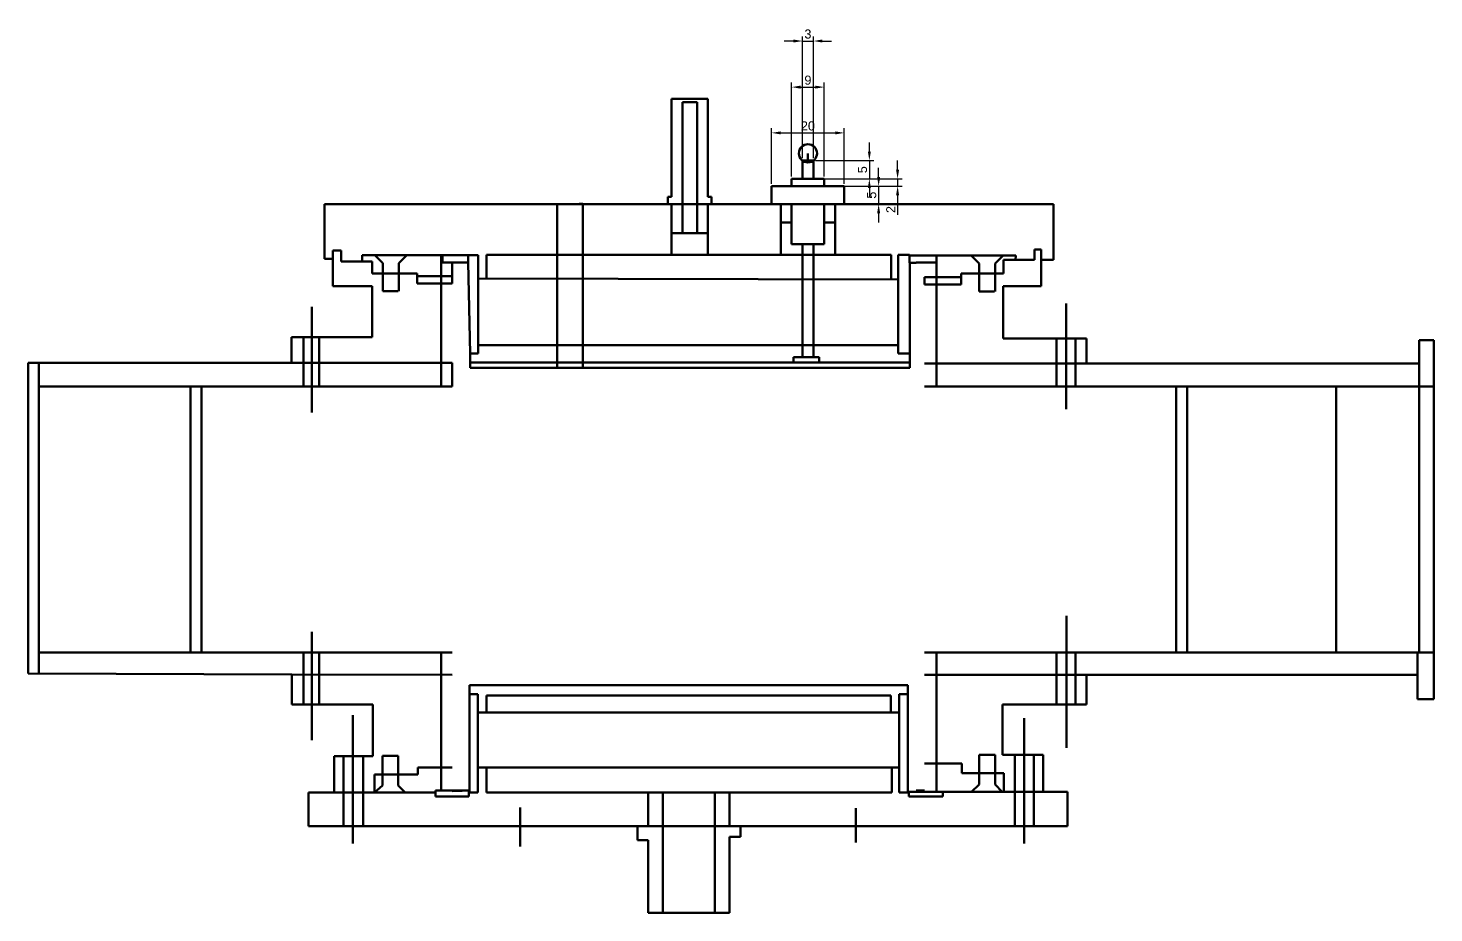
# Model space of a CAD drawing. Header units: millimetres. Extents: x 10739 to 32134, y 609 to 16625.
# Drawn here: x 20727.6 to 21114.3, y 1663 to 1906.3 of the extents above; entities that cross this region are included whole.
import ezdxf

# ---------------------------------------------------------------- set-up
doc = ezdxf.new("R2010")
doc.units = ezdxf.units.MM
doc.styles.get("Standard").update_dxf_attribs({"font": 'arial.ttf'})
doc.dimstyles.new('ISO-25', dxfattribs={"dimtxt": 2.5, "dimasz": 2.5, "dimexe": 1.25, "dimexo": 0.625, "dimtad": 1, "dimtxsty": 'Standard', "dimcen": 2.5, "dimadec": 0, "dimazin": 0, "dimtfac": 1, "dimtmove": 0, "dimatfit": 3, "dimfxl": 1, "dimarcsym": 0})

# ---------------------------------------------------------------- blocks, each defined once
blk = doc.blocks.new('*D126')
at = {"color": 0, "lineweight": -2, "transparency": 16777216}
for p, q in [((20932.13, 1863.47), (20932.13, 1878.72)), ((20934.63, 1877.47), (20949.63, 1877.47)), ((20952.13, 1863.47), (20952.13, 1878.72))]:
    blk.add_line(p, q, dxfattribs=at)
at = {"color": 0, "lineweight": 60, "transparency": 16777216}
for points in [[(20934.63, 1877.88), (20934.63, 1877.05), (20932.13, 1877.47)], [(20949.63, 1877.88), (20949.63, 1877.05), (20952.13, 1877.47)]]:
    blk.add_solid(points, dxfattribs=at)
at = {"layer": 'Defpoints', "color": 0, "lineweight": 60, "transparency": 16777216}
for p in [(20952.13, 1877.47), (20932.13, 1862.84), (20952.13, 1862.84)]:
    blk.add_point(p, dxfattribs=at)
at = {"color": 0, "lineweight": 60, "transparency": 16777216, "insert": (20942.13, 1879.37), "char_height": 2.5, "attachment_point": 5}
blk.add_mtext('20', dxfattribs=at)
blk = doc.blocks.new('*D127')
at = {"color": 0, "lineweight": -2, "transparency": 16777216}
for p, q in [((20937.63, 1865.47), (20937.63, 1891.3)), ((20946.63, 1865.47), (20946.63, 1891.3)), ((20940.13, 1890.05), (20944.13, 1890.05))]:
    blk.add_line(p, q, dxfattribs=at)
at = {"color": 0, "lineweight": 60, "transparency": 16777216}
for points in [[(20940.13, 1890.46), (20940.13, 1889.63), (20937.63, 1890.05)], [(20944.13, 1890.46), (20944.13, 1889.63), (20946.63, 1890.05)]]:
    blk.add_solid(points, dxfattribs=at)
at = {"layer": 'Defpoints', "color": 0, "lineweight": 60, "transparency": 16777216}
for p in [(20946.63, 1890.05), (20937.63, 1864.84), (20946.63, 1864.84)]:
    blk.add_point(p, dxfattribs=at)
at = {"color": 0, "lineweight": 60, "transparency": 16777216, "insert": (20942.13, 1891.95), "char_height": 2.5, "attachment_point": 5}
blk.add_mtext('9', dxfattribs=at)
blk = doc.blocks.new('*D128')
at = {"color": 0, "lineweight": -2, "transparency": 16777216}
for p, q in [((20938.13, 1902.72), (20935.63, 1902.72)), ((20940.63, 1870.47), (20940.63, 1903.97)), ((20940.63, 1902.72), (20943.63, 1902.72)), ((20943.63, 1870.47), (20943.63, 1903.97)), ((20946.13, 1902.72), (20948.63, 1902.72))]:
    blk.add_line(p, q, dxfattribs=at)
at = {"color": 0, "lineweight": 60, "transparency": 16777216}
for points in [[(20938.13, 1903.14), (20938.13, 1902.31), (20940.63, 1902.72)], [(20946.13, 1903.14), (20946.13, 1902.31), (20943.63, 1902.72)]]:
    blk.add_solid(points, dxfattribs=at)
at = {"layer": 'Defpoints', "color": 0, "lineweight": 60, "transparency": 16777216}
for p in [(20943.63, 1902.72), (20940.63, 1869.84), (20943.63, 1869.84)]:
    blk.add_point(p, dxfattribs=at)
at = {"color": 0, "lineweight": 60, "transparency": 16777216, "insert": (20942.13, 1904.63), "char_height": 2.5, "attachment_point": 5}
blk.add_mtext('3', dxfattribs=at)
blk = doc.blocks.new('*D129')
at = {"color": 0, "lineweight": -2, "transparency": 16777216}
for p, q in [((20961.58, 1865.34), (20961.58, 1867.84)), ((20952.76, 1862.84), (20962.83, 1862.84)), ((20961.58, 1862.84), (20961.58, 1857.84)), ((20952.76, 1857.84), (20962.83, 1857.84)), ((20961.58, 1855.34), (20961.58, 1852.84))]:
    blk.add_line(p, q, dxfattribs=at)
at = {"color": 0, "lineweight": 60, "transparency": 16777216}
for points in [[(20961.16, 1865.34), (20962, 1865.34), (20961.58, 1862.84)], [(20961.16, 1855.34), (20962, 1855.34), (20961.58, 1857.84)]]:
    blk.add_solid(points, dxfattribs=at)
at = {"layer": 'Defpoints', "color": 0, "lineweight": 60, "transparency": 16777216}
for p in [(20952.13, 1862.84), (20952.13, 1857.84), (20961.58, 1857.84)]:
    blk.add_point(p, dxfattribs=at)
at = {"color": 0, "lineweight": 60, "transparency": 16777216, "insert": (20959.68, 1860.34), "char_height": 2.5, "attachment_point": 5, "rotation": 90}
blk.add_mtext('5', dxfattribs=at)
blk = doc.blocks.new('*D130')
at = {"color": 0, "lineweight": -2, "transparency": 16777216}
for p, q in [((20966.8, 1867.34), (20966.8, 1869.84)), ((20947.26, 1864.84), (20968.05, 1864.84)), ((20966.8, 1864.84), (20966.8, 1862.84)), ((20947.26, 1862.84), (20968.05, 1862.84)), ((20966.8, 1860.34), (20966.8, 1854.94))]:
    blk.add_line(p, q, dxfattribs=at)
at = {"color": 0, "lineweight": 60, "transparency": 16777216}
for points in [[(20966.38, 1867.34), (20967.21, 1867.34), (20966.8, 1864.84)], [(20966.38, 1860.34), (20967.21, 1860.34), (20966.8, 1862.84)]]:
    blk.add_solid(points, dxfattribs=at)
at = {"layer": 'Defpoints', "color": 0, "lineweight": 60, "transparency": 16777216}
for p in [(20946.63, 1864.84), (20946.63, 1862.84), (20966.8, 1862.84)]:
    blk.add_point(p, dxfattribs=at)
at = {"color": 0, "lineweight": 60, "transparency": 16777216, "insert": (20964.92, 1856.39), "char_height": 2.5, "attachment_point": 5, "rotation": 90}
blk.add_mtext('2', dxfattribs=at)
blk = doc.blocks.new('*D131')
at = {"color": 0, "lineweight": -2, "transparency": 16777216}
for p, q in [((20959.03, 1872.34), (20959.03, 1874.84)), ((20944.26, 1869.84), (20960.28, 1869.84)), ((20959.03, 1869.84), (20959.03, 1864.84)), ((20944.26, 1864.84), (20960.28, 1864.84)), ((20959.03, 1862.34), (20959.03, 1859.84))]:
    blk.add_line(p, q, dxfattribs=at)
at = {"color": 0, "lineweight": 60, "transparency": 16777216}
for points in [[(20958.62, 1872.34), (20959.45, 1872.34), (20959.03, 1869.84)], [(20958.62, 1862.34), (20959.45, 1862.34), (20959.03, 1864.84)]]:
    blk.add_solid(points, dxfattribs=at)
at = {"layer": 'Defpoints', "color": 0, "lineweight": 60, "transparency": 16777216}
for p in [(20943.63, 1869.84), (20943.63, 1864.84), (20959.03, 1864.84)]:
    blk.add_point(p, dxfattribs=at)
at = {"color": 0, "lineweight": 60, "transparency": 16777216, "insert": (20957.14, 1867.34), "char_height": 2.5, "attachment_point": 5, "rotation": 90}
blk.add_mtext('5', dxfattribs=at)

msp = doc.modelspace()

# ---------------------------------------------------------------- linework, layer by layer
at = {"color": 7, "lineweight": 50, "true_color": 0xffffff}
for p, q in [((20914.63453, 1886.84212), (20904.63453, 1886.84212)), ((20904.63453, 1886.84212), (20904.63453, 1859.84212)), ((20911.63453, 1885.91812), (20907.63453, 1885.91812)), ((20907.63453, 1885.91812), (20907.63453, 1849.91812)), ((20911.63453, 1849.91812), (20911.63453, 1885.91812)), ((20914.63453, 1884.84212), (20914.63453, 1886.84212)), ((20914.63453, 1859.84212), (20914.63453, 1884.84212)), ((20942.13453, 1869.84212), (20942.13453, 1871.84212)), ((20943.63453, 1869.84212), (20940.63453, 1869.84212)), ((20940.63453, 1869.84212), (20940.63453, 1864.84212)), ((20943.63453, 1869.84212), (20942.13453, 1869.84212)), ((20943.63453, 1864.84212), (20943.63453, 1869.84212)), ((20937.63453, 1862.84212), (20937.63453, 1864.84212)), ((20937.63453, 1864.84212), (20946.63453, 1864.84212)), ((20946.63453, 1864.84212), (20946.63453, 1862.84212)), ((20952.13453, 1862.84212), (20932.13453, 1862.84212)), ((20932.13453, 1862.84212), (20932.13453, 1857.84212)), ((20952.13453, 1857.84212), (20952.13453, 1862.84212)), ((21009.63453, 1857.84212), (20809.14666, 1857.84212)), ((20809.14666, 1857.84212), (20809.14666, 1842.86937)), ((20873.19707, 1857.84212), (20873.19707, 1812.84212)), ((20880.19707, 1812.84212), (20880.19707, 1857.84212)), ((20904.63453, 1859.84212), (20903.63453, 1859.84212)), ((20903.63453, 1859.84212), (20903.63453, 1857.84212)), ((20904.63453, 1843.91812), (20904.63453, 1857.84212)), ((20904.63453, 1857.84212), (20914.63453, 1857.84212)), ((20915.63453, 1859.84212), (20914.63453, 1859.84212)), ((20914.63453, 1857.84212), (20914.63453, 1843.91812)), ((20915.63453, 1857.84212), (20915.63453, 1859.84212)), ((20934.63453, 1857.84212), (20934.63453, 1852.84212)), ((20937.63453, 1852.84212), (20937.63453, 1857.84212)), ((20949.63453, 1857.84212), (20946.63453, 1857.84212)), ((20946.63453, 1857.84212), (20946.63453, 1846.84212)), ((20949.63453, 1857.84212), (20949.63453, 1852.84212)), ((21009.63453, 1842.56067), (21009.63453, 1857.84212)), ((20934.63453, 1852.84212), (20934.63453, 1843.91812)), ((20934.63453, 1852.84212), (20937.63453, 1852.84212)), ((20937.63453, 1852.84212), (20937.63453, 1846.84212)), ((20949.63453, 1852.84212), (20946.63453, 1852.84212)), ((20946.63453, 1846.84212), (20946.63453, 1852.84212)), ((20949.63453, 1852.84212), (20949.63453, 1843.91812)), ((20914.63453, 1849.91812), (20904.63453, 1849.91812)), ((20914.63453, 1849.91812), (20911.63453, 1849.91812)), ((20811.45234, 1842.86937), (20811.45234, 1845.1735)), ((20811.45234, 1845.1735), (20813.75812, 1845.1735)), ((20813.75812, 1845.1735), (20813.75812, 1842.14933)), ((20937.63453, 1846.84212), (20946.63453, 1846.84212)), ((20943.63453, 1846.84212), (20940.63453, 1846.84212)), ((20940.63453, 1846.84212), (20940.63453, 1815.84212)), ((20946.63453, 1846.84212), (20943.63453, 1846.84212)), ((20943.63453, 1846.84212), (20943.63453, 1815.84212)), ((21006.33186, 1845.44083), (21004.45846, 1845.44083)), ((21004.45846, 1845.44083), (21004.45846, 1842.56067)), ((21006.33186, 1835.36029), (21006.33186, 1845.44083)), ((20809.14666, 1842.86937), (20811.45234, 1842.86937)), ((20811.45234, 1835.36029), (20811.45234, 1842.86937)), ((20813.75812, 1842.14933), (20822.26044, 1842.14933)), ((20851.46848, 1843.85854), (20819.4772, 1843.85854)), ((20819.4772, 1843.85854), (20819.4772, 1842.14933)), ((20822.26044, 1842.14933), (20822.26044, 1838.83717)), ((20825.22954, 1841.64188), (20823.00051, 1843.85854)), ((20825.22954, 1833.98464), (20825.22954, 1841.64188)), ((20829.57367, 1841.64188), (20831.80377, 1843.85854)), ((20829.57367, 1833.98464), (20829.57367, 1841.64188)), ((20841.29148, 1807.78495), (20841.29148, 1843.85854)), ((20844.29148, 1836.10103), (20844.29148, 1841.80952)), ((20849.19707, 1816.84212), (20848.65242, 1841.80952)), ((20851.46848, 1837.44938), (20851.46848, 1843.85854)), ((20853.71333, 1837.44938), (20853.71333, 1843.91812)), ((20853.71333, 1843.91812), (20964.99298, 1843.91812)), ((20964.99298, 1843.91812), (20964.99298, 1837.15086)), ((20966.99319, 1843.59625), (20966.99319, 1843.91812)), ((20966.99319, 1843.91812), (20970.02659, 1843.91812)), ((20966.99319, 1837.1456), (20966.99319, 1843.59625)), ((20970.19707, 1816.84212), (20970.19707, 1841.69904)), ((20974.69968, 1841.80952), (20971.91519, 1841.80952)), ((20977.51671, 1841.37544), (20977.51671, 1843.73004)), ((20977.51671, 1843.73004), (20999.312, 1843.73004)), ((20977.51671, 1807.78495), (20977.51671, 1841.37544)), ((20989.26675, 1841.51338), (20987.03772, 1843.73004)), ((20989.26675, 1833.85614), (20989.26675, 1841.51338)), ((20993.61088, 1841.51338), (20995.84098, 1843.73004)), ((20993.61088, 1833.85614), (20993.61088, 1841.51338)), ((20999.25873, 1842.56067), (20995.94431, 1842.56067)), ((20995.94431, 1842.56067), (20995.94431, 1838.83314)), ((20999.312, 1843.73004), (20999.25873, 1842.56067)), ((21004.45846, 1842.56067), (20999.25873, 1842.56067)), ((21006.33186, 1842.56067), (21009.63453, 1842.56067)), ((20822.26044, 1838.83717), (20834.65361, 1838.83717)), ((20834.65361, 1838.83717), (20834.65361, 1836.10103)), ((20851.46848, 1837.44938), (20851.46848, 1819.06935)), ((20966.99319, 1837.1456), (20851.46848, 1837.44938)), ((20966.99319, 1819.06935), (20966.99319, 1837.1456)), ((20995.94431, 1838.83314), (20984.27164, 1838.83314)), ((20984.27164, 1838.83314), (20984.27164, 1835.80901)), ((20822.26044, 1835.36029), (20811.45234, 1835.36029)), ((20822.26044, 1821.30745), (20822.26044, 1835.36029)), ((20825.22954, 1833.98464), (20829.40942, 1833.98464)), ((20834.65361, 1836.10103), (20840.70609, 1836.10103)), ((20840.70609, 1836.10103), (20844.29148, 1836.10103)), ((20984.27164, 1835.80901), (20974.21465, 1835.80901)), ((20989.26675, 1833.85614), (20993.44663, 1833.85614)), ((20995.81207, 1820.95953), (20995.81207, 1835.36029)), ((20995.81207, 1835.36029), (21006.33186, 1835.36029)), ((20805.6663, 1807.78495), (20805.6663, 1829.63056)), ((20805.6663, 1829.63056), (20805.6663, 1800.63212)), ((21013.17421, 1820.95953), (21013.17421, 1830.59945)), ((21013.17421, 1830.59945), (21013.17421, 1801.48788)), ((20800.04522, 1814.20679), (20800.04522, 1821.30745)), ((20800.04522, 1821.30745), (20822.26044, 1821.30745)), ((20803.41326, 1807.78495), (20803.41326, 1821.30745)), ((20803.41326, 1821.30745), (20807.71711, 1821.30745)), ((20807.71711, 1821.30745), (20807.71711, 1807.78495)), ((20851.46848, 1819.06935), (20966.99319, 1819.06935)), ((20851.46848, 1816.84212), (20851.46848, 1819.06935)), ((20966.99319, 1816.84212), (20966.99319, 1819.06935)), ((21018.72512, 1820.95953), (20995.81207, 1820.95953)), ((21010.51103, 1814.04717), (21010.51103, 1820.95953)), ((21010.51103, 1820.95953), (21015.69884, 1820.95953)), ((21015.69884, 1820.95953), (21015.69884, 1814.04717)), ((21018.72512, 1814.04717), (21018.72512, 1820.95953)), ((20727.63721, 1728.85609), (20727.63721, 1814.20679)), ((20727.63721, 1814.20679), (20844.29148, 1814.20679)), ((20730.62193, 1807.78495), (20730.62193, 1814.20679)), ((20844.29148, 1814.20679), (20844.29148, 1807.78495)), ((20849.19707, 1812.84212), (20849.19707, 1816.84212)), ((20849.19707, 1816.84212), (20851.46848, 1816.84212)), ((20873.19707, 1814.34212), (20849.19707, 1814.34212)), ((20880.19707, 1814.34212), (20873.19707, 1814.34212)), ((20970.19707, 1814.34212), (20880.19707, 1814.34212)), ((20945.19707, 1815.84212), (20938.19707, 1815.84212)), ((20938.19707, 1815.84212), (20938.19707, 1814.34212)), ((20945.19707, 1814.34212), (20945.19707, 1815.84212)), ((20970.19707, 1816.84212), (20966.99319, 1816.84212)), ((20970.19707, 1812.84212), (20970.19707, 1816.84212)), ((20970.19707, 1812.84212), (20970.19707, 1814.34212)), ((21010.51103, 1814.04717), (20974.21465, 1814.04717)), ((21015.69884, 1814.04717), (21010.51103, 1814.04717)), ((21010.51103, 1814.04717), (21010.51103, 1807.78495)), ((21015.69884, 1814.04717), (21015.69884, 1807.78495)), ((20873.19707, 1812.84212), (20849.19707, 1812.84212)), ((20873.19707, 1812.84212), (20880.19707, 1812.84212)), ((20880.19707, 1812.84212), (20970.19707, 1812.84212)), ((20844.29148, 1807.78495), (20730.62193, 1807.78495)), ((20730.62193, 1807.78495), (20730.62193, 1728.8458)), ((20772.3111, 1807.78495), (20772.3111, 1734.6005)), ((20775.3111, 1734.6005), (20775.3111, 1807.78495)), ((20844.29148, 1807.78495), (20841.29148, 1807.78495)), ((21043.43216, 1807.78495), (21043.43216, 1734.6005)), ((21046.46991, 1807.78495), (21046.46991, 1734.6005)), ((21087.41234, 1807.78495), (21087.41234, 1734.6005)), ((21013.22152, 1708.36743), (21013.22152, 1744.71887)), ((20805.66923, 1740.31644), (20805.66923, 1710.54376)), ((20844.29148, 1734.6005), (20730.62193, 1734.6005)), ((20772.3111, 1734.6005), (20775.3111, 1734.6005)), ((20803.41326, 1720.30714), (20803.41326, 1734.6005)), ((20807.71711, 1734.6005), (20807.71711, 1720.30714)), ((20841.29148, 1734.6005), (20841.29148, 1696.67365)), ((21114.30838, 1734.6005), (20974.21465, 1734.6005)), ((20977.50755, 1734.6005), (20977.50755, 1696.32208)), ((21010.51103, 1734.6005), (21010.51103, 1720.30714)), ((21015.69884, 1734.6005), (21010.51103, 1734.6005)), ((21015.69884, 1720.30714), (21015.69884, 1734.6005)), ((21109.83361, 1721.74495), (21109.83361, 1734.6005)), ((21109.83361, 1734.6005), (21114.30838, 1734.6005)), ((20800.16412, 1728.60594), (20727.63721, 1728.85609)), ((20800.16412, 1720.30714), (20800.16412, 1728.60594)), ((20800.16412, 1728.60594), (20844.29148, 1728.45375)), ((21109.83361, 1728.45375), (20974.21465, 1728.45375)), ((21018.72512, 1728.45375), (21018.72512, 1720.30714)), ((20849.01366, 1723.1241), (20849.01366, 1725.64796)), ((20849.01366, 1725.64796), (20969.58799, 1725.64796)), ((20969.58799, 1725.64796), (20969.58799, 1723.838)), ((20851.30529, 1723.1241), (20849.01366, 1723.1241)), ((20849.01366, 1723.1241), (20849.01366, 1696.09716)), ((20851.30529, 1702.97375), (20851.30529, 1723.1241)), ((20853.74081, 1718.10657), (20853.74081, 1722.82708)), ((20853.74081, 1722.82708), (20964.90663, 1722.82708)), ((20964.90663, 1722.82708), (20964.90663, 1718.10657)), ((20967.26025, 1723.1241), (20967.24673, 1702.97375)), ((20969.58799, 1723.1241), (20967.26025, 1723.1241)), ((20969.58799, 1723.838), (20969.58799, 1723.1241)), ((20969.58799, 1723.1241), (20969.58799, 1696.71529)), ((21114.30838, 1721.74495), (21109.83361, 1721.74495)), ((20822.48454, 1720.30714), (20800.16412, 1720.30714)), ((20816.92109, 1682.12556), (20816.92109, 1717.40152)), ((20822.48454, 1706.11109), (20822.48454, 1720.30714)), ((20967.25688, 1718.10657), (20851.30529, 1718.10657)), ((21018.72512, 1720.30714), (20995.67806, 1720.30714)), ((20995.67806, 1720.30714), (20995.67806, 1706.44233)), ((21010.51103, 1720.30714), (21015.69884, 1720.30714)), ((21013.22152, 1720.30714), (21013.22152, 1708.36743)), ((21001.59848, 1682.12556), (21001.59848, 1716.54112)), ((20814.37698, 1706.11109), (20811.78974, 1706.11109)), ((20811.78974, 1706.11109), (20811.78974, 1696.09716)), ((20814.37698, 1696.09716), (20814.37698, 1706.11109)), ((20819.83887, 1706.11109), (20814.37698, 1706.11109)), ((20819.83887, 1696.09716), (20819.83887, 1706.11109)), ((20819.83887, 1706.11109), (20822.48454, 1706.11109)), ((20829.42142, 1706.24611), (20825.07729, 1706.24611)), ((20825.07729, 1706.24611), (20825.07729, 1701.22897)), ((20829.42142, 1701.22897), (20829.42142, 1706.24611)), ((20993.61088, 1706.47103), (20989.26675, 1706.47103)), ((20989.26675, 1706.47103), (20989.26675, 1701.45389)), ((20993.61088, 1701.45389), (20993.61088, 1706.47103)), ((20995.67806, 1706.44233), (21006.81804, 1706.44233)), ((21004.24974, 1706.44233), (20999.02271, 1706.44233)), ((20999.02271, 1706.44233), (20999.02271, 1686.88902)), ((21004.24974, 1686.88902), (21004.24974, 1706.44233)), ((21006.81804, 1706.44233), (21006.81804, 1696.32208)), ((20844.29148, 1702.97375), (20834.78736, 1702.97375)), ((20834.78736, 1702.97375), (20834.78736, 1701.03582)), ((20851.30529, 1696.09716), (20851.30529, 1702.97375)), ((20851.30529, 1702.97375), (20853.75993, 1702.97375)), ((20853.75993, 1702.97375), (20853.75993, 1696.09716)), ((20967.24673, 1702.97375), (20853.75993, 1702.97375)), ((20965.176, 1696.09716), (20965.176, 1702.97375)), ((20965.176, 1702.97375), (20967.24673, 1702.97375)), ((20967.24673, 1702.97375), (20967.24673, 1696.09716)), ((20984.43634, 1704.06814), (20974.21465, 1704.06814)), ((20984.43634, 1701.45389), (20984.43634, 1704.06814)), ((20995.97757, 1701.45389), (20984.43634, 1701.45389)), ((20989.26675, 1701.45389), (20989.26675, 1698.28958)), ((20993.61088, 1699.66509), (20993.61088, 1701.45389)), ((20993.61088, 1701.45389), (20993.61088, 1698.28958)), ((20995.97757, 1696.32208), (20995.97757, 1701.45389)), ((20834.78736, 1701.03582), (20822.90527, 1701.03582)), ((20822.90527, 1701.03582), (20822.90527, 1696.09716)), ((20825.07729, 1698.06467), (20822.90527, 1696.09716)), ((20825.07729, 1701.22897), (20825.07729, 1698.06467)), ((20829.42142, 1701.22897), (20829.42142, 1698.06467)), ((20829.42142, 1698.06467), (20831.37601, 1696.09716)), ((20989.26675, 1698.28958), (20987.09472, 1696.32208)), ((20993.61088, 1698.28958), (20995.56547, 1696.32208)), ((20804.79932, 1686.88902), (20804.79932, 1696.09716)), ((20804.79932, 1696.09716), (20839.69434, 1696.09716)), ((20814.37698, 1686.88902), (20814.37698, 1696.09716)), ((20822.90527, 1696.09716), (20819.83887, 1696.09716)), ((20819.83887, 1696.09716), (20819.83887, 1686.88902)), ((20848.8623, 1696.67365), (20839.65601, 1696.67365)), ((20839.65601, 1696.67365), (20839.69434, 1696.09716)), ((20839.69434, 1696.09716), (20839.69434, 1694.97888)), ((20839.69434, 1694.97888), (20848.8623, 1694.97888)), ((20844.29148, 1696.53071), (20844.8143, 1696.60938)), ((20847.0524, 1696.60938), (20844.8143, 1696.60938)), ((20848.8623, 1694.97888), (20848.8623, 1696.67365)), ((20848.8623, 1696.09716), (20851.30529, 1696.09716)), ((20853.75993, 1696.09716), (20965.176, 1696.09716)), ((20902.21542, 1696.09716), (20898.21542, 1696.09716)), ((20898.21542, 1696.09716), (20898.21542, 1686.88902)), ((20902.21542, 1696.09716), (20902.21542, 1663.02792)), ((20916.53322, 1663.02792), (20916.53322, 1696.09716)), ((20916.53322, 1696.09716), (20920.60523, 1696.09716)), ((20920.60523, 1696.09716), (20920.60523, 1686.88902)), ((20967.24673, 1696.09716), (20969.90787, 1696.09716)), ((20969.58799, 1696.71529), (20969.58799, 1696.09716)), ((20979.25351, 1696.32208), (20969.90787, 1696.32208)), ((20969.90787, 1696.32208), (20969.90787, 1696.09716)), ((20969.90787, 1696.09716), (20969.90787, 1694.97681)), ((20969.90787, 1694.97681), (20979.25351, 1694.97681)), ((20971.91519, 1696.71529), (20974.21465, 1696.71529)), ((21006.81804, 1696.32208), (20971.91519, 1696.32208)), ((20979.25351, 1694.97681), (20979.25351, 1696.32208)), ((21006.81804, 1696.32208), (21013.5205, 1696.32208)), ((21013.5205, 1696.32208), (21013.5205, 1686.88902)), ((20862.98285, 1681.26516), (20862.98285, 1692.02002)), ((20955.3215, 1682.34065), (20955.3215, 1691.80494)), ((21013.5205, 1686.88902), (20804.79932, 1686.88902)), ((20819.83887, 1686.88902), (20814.37698, 1686.88902)), ((20895.21542, 1683.02792), (20895.21542, 1686.88902)), ((20920.60523, 1686.88902), (20923.60523, 1686.88902)), ((20923.60523, 1686.88902), (20923.60523, 1683.88902)), ((20898.21542, 1683.02792), (20895.21542, 1683.02792)), ((20898.21542, 1663.02792), (20898.21542, 1683.02792)), ((20923.60523, 1683.88902), (20920.60523, 1683.88902)), ((20920.60523, 1683.88902), (20920.60523, 1663.02792)), ((20902.21542, 1663.02792), (20898.21542, 1663.02792)), ((20902.21542, 1663.02792), (20916.53322, 1663.02792)), ((20920.60523, 1663.02792), (20916.53322, 1663.02792))]:
    msp.add_line(p, q, dxfattribs=at)
at = {"lineweight": 60}
msp.add_line((20880.19707, 1857.84212), (20879.19707, 1857.84212), dxfattribs=at)
at = {"color": 240, "lineweight": 50, "true_color": 0xed1f24}
for p, q in [((20848.65242, 1843.85854), (20841.61273, 1843.85854)), ((20841.61273, 1843.85854), (20841.61273, 1841.80952)), ((20841.61273, 1841.80952), (20847.0524, 1841.80952)), ((20847.0524, 1841.80952), (20848.65242, 1841.80952)), ((20848.65242, 1841.80952), (20848.65242, 1843.85854)), ((20977.51671, 1843.73004), (20970.02659, 1843.73004)), ((20970.02659, 1843.73004), (20970.02659, 1841.69904)), ((20970.02659, 1841.69904), (20971.91519, 1841.69904)), ((20974.21465, 1841.80952), (20977.51671, 1841.80952)), ((20977.51671, 1841.80952), (20977.51671, 1843.73004)), ((20834.65361, 1836.10103), (20834.65361, 1838.10103)), ((20834.65361, 1838.10103), (20844.29148, 1838.10103)), ((20844.29148, 1838.10103), (20844.29148, 1836.10103)), ((20974.21465, 1835.80901), (20974.21465, 1837.80901)), ((20974.21465, 1837.80901), (20984.27164, 1837.80901)), ((20984.27164, 1837.80901), (20984.27164, 1835.80901)), ((20844.29148, 1836.10103), (20834.65361, 1836.10103)), ((20984.27164, 1835.80901), (20974.21465, 1835.80901))]:
    msp.add_line(p, q, dxfattribs=at)
at = {"color": 18, "lineweight": 50, "true_color": 0x000000}
for p, q in [((20844.29148, 1841.80952), (20847.0524, 1841.80952)), ((20914.63453, 1843.91812), (20904.63453, 1843.91812)), ((20970.02659, 1843.91812), (20970.02659, 1843.73004))]:
    msp.add_line(p, q, dxfattribs=at)
at = {"lineweight": 50}
for p, q in [((21114.30838, 1820.51427), (21110.25265, 1820.51427)), ((21110.25265, 1820.51427), (21110.25265, 1807.78495)), ((21114.30838, 1820.51427), (21114.30838, 1721.74495)), ((21110.25265, 1814.04717), (21015.69884, 1814.04717)), ((21110.25265, 1807.78495), (20974.21465, 1807.78495)), ((21110.25265, 1807.78495), (21114.30838, 1807.78495)), ((21110.25265, 1807.78495), (21110.25265, 1734.6005))]:
    msp.add_line(p, q, dxfattribs=at)
at = {"color": 7, "lineweight": 50, "true_color": 0xffffff}
msp.add_circle((20942.13453, 1871.84212), 2.5, dxfattribs=at)

# ---------------------------------------------------------------- dimensions: what is measured, and where the dimension line sits
at = {"lineweight": 60}
for base, p1, p2, picture, middle in [((20943.63453, 1902.72312), (20940.63453, 1869.84212), (20943.63453, 1869.84212), '*D128', (20942.13453, 1904.6254)), ((20946.63453, 1890.04758), (20937.63453, 1864.84212), (20946.63453, 1864.84212), '*D127', (20942.13453, 1891.94902)), ((20952.13453, 1877.46528), (20932.13453, 1862.84212), (20952.13453, 1862.84212), '*D126', (20942.13453, 1879.36671))]:
    dim = msp.add_linear_dim(base=base, p1=p1, p2=p2, dimstyle='ISO-25', dxfattribs=at)
    dim.commit()
    dim.dimension.update_dxf_attribs({"geometry": picture, "text_midpoint": middle})
for base, p1, p2, picture, middle in [((20959.0344, 1864.84212), (20943.63453, 1869.84212), (20943.63453, 1864.84212), '*D131', (20957.13808, 1867.34212)), ((20966.79582, 1862.84212), (20946.63453, 1864.84212), (20946.63453, 1862.84212), '*D130', (20964.9157, 1856.38919)), ((20961.58012, 1857.84212), (20952.13453, 1862.84212), (20952.13453, 1857.84212), '*D129', (20959.6838, 1860.34212))]:
    dim = msp.add_linear_dim(base=base, p1=p1, p2=p2, angle=90, dimstyle='ISO-25', dxfattribs=at)
    dim.commit()
    dim.dimension.update_dxf_attribs({"geometry": picture, "text_midpoint": middle})

doc.saveas('drawing.dxf')
